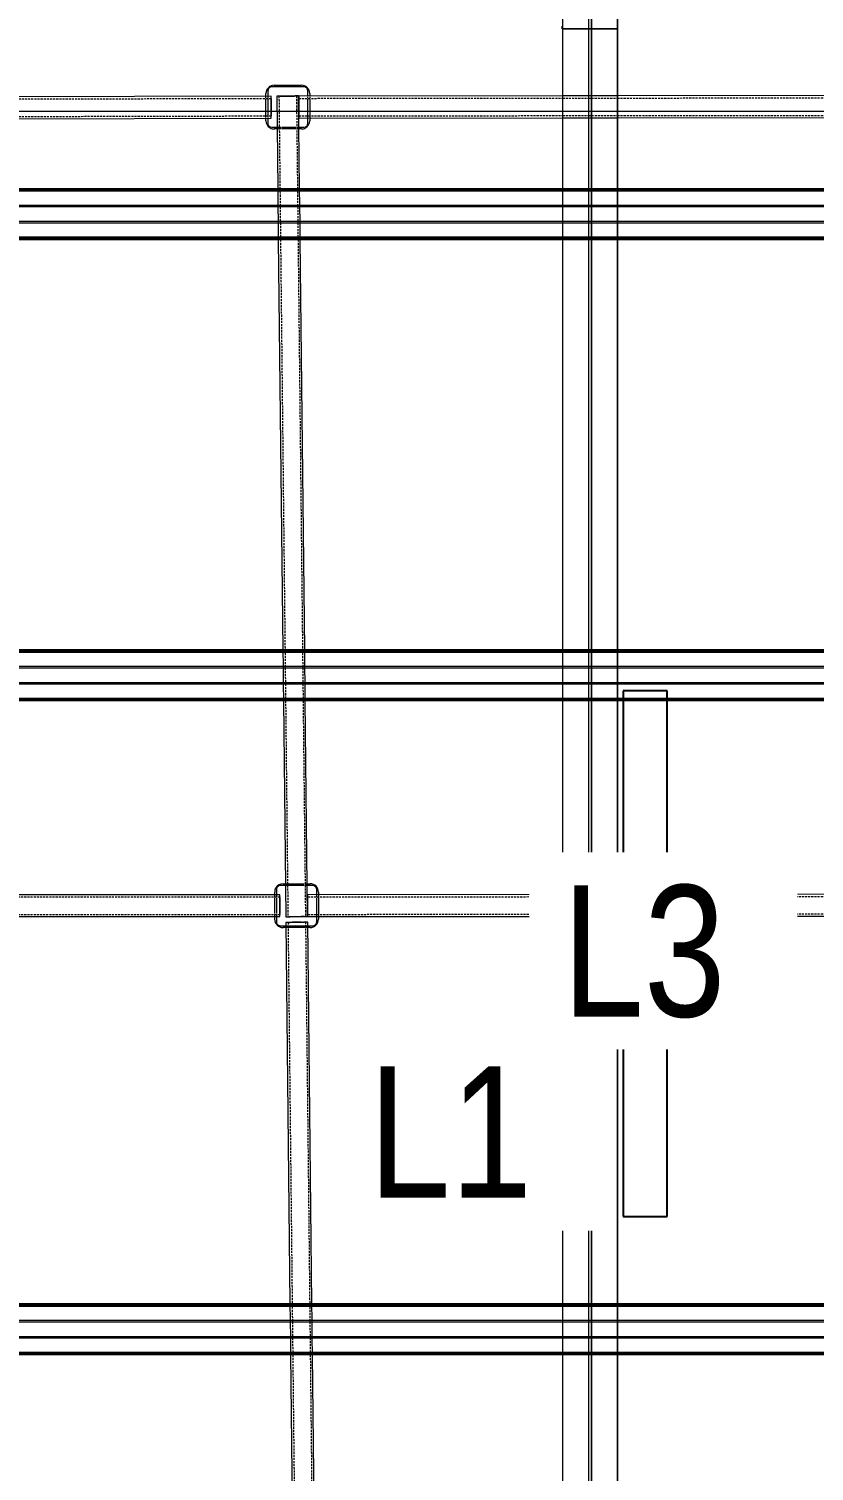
# Model space of a CAD drawing. Header units: centimetres. Extents: x -1906 to 5208, y -261 to 2955.
# Drawn here: x 1840.5 to 2019.9, y 1842.6 to 2171.9 of the extents above; entities that cross this region are included whole.
import ezdxf

# ---------------------------------------------------------------- set-up
doc = ezdxf.new("R2010")
doc.units = ezdxf.units.CM
doc.linetypes.add('Hidden', pattern=[0.714375, 0.47625, -0.238125])
for name, color, linetype, lineweight in [('E-LITE-EQPM', 7, 'Continuous', 18), ('E-LITE-EQPM-IDEN', 7, 'Continuous', 18), ('P-PIPE', 7, 'Continuous', 18), ('S-BEAM', 7, 'Continuous', 18), ('S-COLS', 7, 'Continuous', 18)]:
    doc.layers.add(name, color=color, linetype=linetype, lineweight=lineweight)
doc.styles.add('Arial_1', font='arial.ttf', dxfattribs={"width": 0.8, "height": 30})

# ---------------------------------------------------------------- blocks, each defined once
blk = doc.blocks.new('Costanera Perfil Z - Parametrizado - h_22cm-1724225-Planta Bodega almacenamiento insumos')
at = {"layer": 'S-BEAM', "color": 254, "lineweight": 9, "true_color": 0xcccccc}
for p, q in [((-5.84, 466), (-5.84, -2652.25)), ((-5.54, 466), (-5.54, -2652.25)), ((-5.5, -2652.25), (-5.5, 466)), ((-5.26, 466), (-5.26, -2652.25)), ((1.67, 466), (1.67, -2652.25)), ((2.01, 466), (2.01, -2652.25)), ((-2.01, 403.88), (-2.01, -385.37)), ((-1.67, 403.88), (-1.67, -385.37)), ((5.26, 403.88), (5.26, -385.37)), ((5.5, 403.88), (5.5, -385.37)), ((5.54, 403.88), (5.54, -385.37)), ((5.84, 403.88), (5.84, -385.37)), ((-2.01, -385.37), (-2.01, -397.87)), ((-1.67, -385.37), (-1.67, -397.87)), ((5.26, -385.37), (5.26, -397.87)), ((5.5, -385.37), (5.5, -397.87)), ((5.54, -385.37), (5.54, -397.87)), ((5.84, -385.37), (5.84, -397.87)), ((-2.01, -397.87), (-2.01, -1160.61)), ((-1.67, -397.87), (-1.67, -1160.61)), ((5.26, -397.87), (5.26, -1160.61)), ((5.5, -397.87), (5.5, -1160.61)), ((5.54, -397.87), (5.54, -1160.61)), ((5.84, -397.87), (5.84, -1160.61))]:
    blk.add_line(p, q, dxfattribs=at)
blk = doc.blocks.new('Costanera Perfil Z - Parametrizado - h_22cm-1724293-Planta Bodega almacenamiento insumos')
at = {"layer": 'S-BEAM', "color": 254, "lineweight": 9, "true_color": 0xcccccc}
for p, q in [((-5.84, 464.58), (-5.84, -2653.67)), ((-5.54, 464.58), (-5.54, -2653.67)), ((-5.5, -2653.67), (-5.5, 464.58)), ((-5.26, 464.58), (-5.26, -2653.67)), ((1.67, 464.58), (1.67, -2653.67)), ((2.01, 464.58), (2.01, -2653.67)), ((-2.01, 402.47), (-2.01, -386.79)), ((-1.67, 402.47), (-1.67, -386.79)), ((5.26, 402.47), (5.26, -386.79)), ((5.5, 402.47), (5.5, -386.79)), ((5.54, 402.47), (5.54, -386.79)), ((5.84, 402.47), (5.84, -386.79)), ((-2.01, -386.79), (-2.01, -399.29)), ((-1.67, -386.79), (-1.67, -399.29)), ((5.26, -386.79), (5.26, -399.29)), ((5.5, -386.79), (5.5, -399.29)), ((5.54, -386.79), (5.54, -399.29)), ((5.84, -386.79), (5.84, -399.29)), ((-2.01, -399.29), (-2.01, -1162.03)), ((-1.67, -399.29), (-1.67, -1162.03)), ((5.26, -399.29), (5.26, -1162.03)), ((5.5, -399.29), (5.5, -1162.03)), ((5.54, -399.29), (5.54, -1162.03)), ((5.84, -399.29), (5.84, -1162.03))]:
    blk.add_line(p, q, dxfattribs=at)
blk = doc.blocks.new('Costanera Perfil Z - Parametrizado - h_22cm-V76-Planta Bodega almacenamiento insumos')
at = {"layer": 'S-BEAM', "color": 254, "lineweight": 9, "true_color": 0xcccccc}
for p, q in [((-5.84, 464.58), (-5.84, -2653.67)), ((-5.54, 464.58), (-5.54, -2653.67)), ((-5.5, -2653.67), (-5.5, 464.58)), ((-5.26, 464.58), (-5.26, -2653.67)), ((1.67, 464.58), (1.67, -2653.67)), ((2.01, 464.58), (2.01, -2653.67)), ((-2.01, 402.47), (-2.01, -386.79)), ((-1.67, 402.47), (-1.67, -386.79)), ((5.26, 402.47), (5.26, -386.79)), ((5.5, 402.47), (5.5, -386.79)), ((5.54, 402.47), (5.54, -386.79)), ((5.84, 402.47), (5.84, -386.79)), ((-2.01, -386.79), (-2.01, -399.29)), ((-1.67, -386.79), (-1.67, -399.29)), ((5.26, -386.79), (5.26, -399.29)), ((5.5, -386.79), (5.5, -399.29)), ((5.54, -386.79), (5.54, -399.29)), ((5.84, -386.79), (5.84, -399.29)), ((-2.01, -399.29), (-2.01, -1162.03)), ((-1.67, -399.29), (-1.67, -1162.03)), ((5.26, -399.29), (5.26, -1162.03)), ((5.5, -399.29), (5.5, -1162.03)), ((5.54, -399.29), (5.54, -1961.12)), ((5.84, -399.29), (5.84, -1961.12))]:
    blk.add_line(p, q, dxfattribs=at)
blk = doc.blocks.new('PQ_RVR_EST-01_ZZ_ZZ_MO_T_A_rvt-2-Planta Bodega almacenamiento insumos')
at = {"layer": 'S-BEAM', "color": 254, "lineweight": 9, "true_color": 0xcccccc}
for p, q in [((-4128.33, 2203.76), (-4128.33, 2171.94)), ((-4128.33, 2203.76), (-4128.33, 2171.94)), ((-4128.33, 2203.76), (-4128.33, 2171.94)), ((-4122.44, 2203.76), (-4122.44, 2171.94)), ((-4122.44, 2203.76), (-4122.44, 2171.94)), ((-4121.73, 2171.94), (-4121.73, 2203.76)), ((-4121.73, 2203.76), (-4121.73, 2171.94)), ((-4115.83, 2171.94), (-4115.83, 2203.76)), ((-4115.83, 2203.76), (-4115.83, 2171.94)), ((-4115.83, 2203.76), (-4115.83, 2171.94)), ((-4115.83, 2203.76), (-4115.83, 2171.94)), ((-4128.33, 2171.94), (-4115.83, 2171.94)), ((-4122.44, 2171.94), (-4128.33, 2171.94)), ((-4128.33, 2171.94), (-4122.44, 2171.94)), ((-4122.44, 2171.94), (-4128.33, 2171.94)), ((-4128.33, 2171.94), (-4128.33, 2131.68)), ((-4122.44, 2171.94), (-4128.33, 2171.94)), ((-4128.33, 2171.94), (-4122.44, 2171.94)), ((-4122.44, 2171.94), (-4128.33, 2171.94)), ((-4115.83, 2171.94), (-4128.33, 2171.94)), ((-4128.33, 2171.94), (-4128.33, 2135.51)), ((-4128.33, 2171.94), (-4128.33, 2135.51)), ((-4128.33, 2171.94), (-4128.33, 2135.51)), ((-4121.73, 2171.94), (-4122.44, 2171.94)), ((-4121.73, 2171.94), (-4122.44, 2171.94)), ((-4122.44, 2171.94), (-4122.44, 2135.51)), ((-4122.44, 2171.94), (-4122.44, 2135.51)), ((-4115.94, 2171.94), (-4121.73, 2171.94)), ((-4121.73, 2171.94), (-4115.83, 2171.94)), ((-4115.83, 2171.94), (-4121.73, 2171.94)), ((-4121.73, 2171.94), (-4115.83, 2171.94)), ((-4121.73, 2171.94), (-4115.83, 2171.94)), ((-4115.83, 2171.94), (-4121.73, 2171.94)), ((-4121.73, 2135.51), (-4121.73, 2171.94)), ((-4121.73, 2171.94), (-4121.73, 2135.51)), ((-4115.83, 2171.94), (-4115.83, 2131.68)), ((-4115.83, 2135.51), (-4115.83, 2171.94)), ((-4115.83, 2171.94), (-4115.83, 2135.51)), ((-4115.83, 2171.94), (-4115.83, 2135.51)), ((-4128.33, 2135.51), (-4128.33, 2135.22)), ((-4128.33, 2135.51), (-4128.33, 2131.68)), ((-4128.33, 2135.51), (-4128.33, 2131.68)), ((-4128.33, 2135.22), (-4128.33, 2131.68)), ((-4122.44, 2135.51), (-4122.44, 2131.68)), ((-4122.44, 2135.51), (-4122.44, 2135.22)), ((-4122.44, 2135.22), (-4122.44, 2131.68)), ((-4121.73, 2135.22), (-4121.73, 2135.51)), ((-4121.73, 2135.51), (-4121.73, 2131.68)), ((-4121.73, 2131.68), (-4121.73, 2135.22)), ((-4115.83, 2135.22), (-4115.83, 2135.51)), ((-4115.83, 2135.51), (-4115.83, 2131.68)), ((-4115.83, 2135.51), (-4115.83, 2131.68)), ((-4115.83, 2131.68), (-4115.83, 2135.22)), ((-4128.33, 2131.68), (-4128.33, 2131.34)), ((-4128.33, 2131.68), (-4128.33, 2131.34)), ((-4128.33, 2131.68), (-4128.33, 2131.34)), ((-4128.33, 2131.68), (-4128.33, 2131.34)), ((-4128.33, 2131.34), (-4128.33, 2128.02)), ((-4128.33, 2131.34), (-4128.33, 2127.92)), ((-4128.33, 2131.34), (-4128.33, 2128)), ((-4128.33, 2131.34), (-4128.33, 2128)), ((-4122.44, 2131.68), (-4122.44, 2131.34)), ((-4122.44, 2131.68), (-4122.44, 2131.34)), ((-4122.44, 2131.34), (-4122.44, 2128)), ((-4122.44, 2131.34), (-4122.44, 2127.92)), ((-4121.73, 2131.34), (-4121.73, 2131.68)), ((-4121.73, 2131.68), (-4121.73, 2131.34)), ((-4121.73, 2127.92), (-4121.73, 2131.34)), ((-4121.73, 2131.34), (-4121.73, 2128)), ((-4115.83, 2131.68), (-4115.83, 2131.34)), ((-4115.83, 2131.34), (-4115.83, 2131.68)), ((-4115.83, 2131.68), (-4115.83, 2131.34)), ((-4115.83, 2131.68), (-4115.83, 2131.34)), ((-4115.83, 2131.34), (-4115.83, 2128.02)), ((-4115.83, 2127.92), (-4115.83, 2131.34)), ((-4115.83, 2131.34), (-4115.83, 2128)), ((-4115.83, 2131.34), (-4115.83, 2128)), ((-4128.33, 2128.02), (-4128.33, 2123.83)), ((-4128.33, 2128), (-4128.33, 2127.66)), ((-4128.33, 2128), (-4128.33, 2127.66)), ((-4128.33, 2127.92), (-4128.33, 2123.83)), ((-4128.33, 2127.66), (-4128.33, 2123.83)), ((-4128.33, 2127.66), (-4128.33, 2123.83)), ((-4122.44, 2128), (-4122.44, 2127.66)), ((-4122.44, 2127.92), (-4122.44, 2123.83)), ((-4122.44, 2127.66), (-4122.44, 2123.83)), ((-4121.73, 2128), (-4121.73, 2127.66)), ((-4121.73, 2123.83), (-4121.73, 2127.92)), ((-4121.73, 2127.66), (-4121.73, 2123.83)), ((-4115.83, 2128.02), (-4115.83, 2123.83)), ((-4115.83, 2128), (-4115.83, 2127.66)), ((-4115.83, 2128), (-4115.83, 2127.66)), ((-4115.83, 2123.83), (-4115.83, 2127.92)), ((-4115.83, 2127.66), (-4115.83, 2123.83)), ((-4115.83, 2127.66), (-4115.83, 2123.83)), ((-4128.33, 2123.83), (-4128.33, 2026.4)), ((-4128.33, 2123.83), (-4128.33, 2029.99)), ((-4128.33, 2123.83), (-4128.33, 2030.23)), ((-4128.33, 2123.83), (-4128.33, 2030.23)), ((-4122.44, 2123.83), (-4122.44, 2030.23)), ((-4122.44, 2123.83), (-4122.44, 2029.99)), ((-4121.73, 2029.99), (-4121.73, 2123.83)), ((-4121.73, 2123.83), (-4121.73, 2030.23)), ((-4115.83, 2123.83), (-4115.83, 2026.4)), ((-4115.83, 2029.99), (-4115.83, 2123.83)), ((-4115.83, 2123.83), (-4115.83, 2030.23)), ((-4115.83, 2123.83), (-4115.83, 2030.23)), ((-4128.33, 2030.23), (-4128.33, 2026.4)), ((-4128.33, 2030.23), (-4128.33, 2026.4)), ((-4128.33, 2029.93), (-4128.33, 2026.4)), ((-4122.44, 2030.23), (-4122.44, 2026.4)), ((-4122.44, 2029.93), (-4122.44, 2026.4)), ((-4121.73, 2030.23), (-4121.73, 2026.4)), ((-4121.73, 2026.4), (-4121.73, 2029.93)), ((-4115.83, 2030.23), (-4115.83, 2026.4)), ((-4115.83, 2030.23), (-4115.83, 2026.4)), ((-4115.83, 2026.4), (-4115.83, 2029.93)), ((-4128.33, 2026.4), (-4128.33, 2026.05)), ((-4128.33, 2026.4), (-4128.33, 2026.05)), ((-4128.33, 2026.4), (-4128.33, 2026.05)), ((-4128.33, 2026.4), (-4128.33, 2026.05)), ((-4128.33, 2026.05), (-4128.33, 2022.74)), ((-4128.33, 2026.05), (-4128.33, 2022.64)), ((-4128.33, 2026.05), (-4128.33, 2022.72)), ((-4128.33, 2026.05), (-4128.33, 2022.72)), ((-4122.44, 2026.4), (-4122.44, 2026.05)), ((-4122.44, 2026.4), (-4122.44, 2026.05)), ((-4122.44, 2026.05), (-4122.44, 2022.72)), ((-4122.44, 2026.05), (-4122.44, 2022.64)), ((-4121.73, 2026.05), (-4121.73, 2026.4)), ((-4121.73, 2026.4), (-4121.73, 2026.05)), ((-4121.73, 2022.64), (-4121.73, 2026.05)), ((-4121.73, 2026.05), (-4121.73, 2022.72)), ((-4115.83, 2026.4), (-4115.83, 2026.05)), ((-4115.83, 2026.05), (-4115.83, 2026.4)), ((-4115.83, 2026.4), (-4115.83, 2026.05)), ((-4115.83, 2026.4), (-4115.83, 2026.05)), ((-4115.83, 2026.05), (-4115.83, 2022.74)), ((-4115.83, 2022.64), (-4115.83, 2026.05)), ((-4115.83, 2026.05), (-4115.83, 2022.72)), ((-4115.83, 2026.05), (-4115.83, 2022.72)), ((-4128.33, 2022.74), (-4128.33, 2018.55)), ((-4128.33, 2022.72), (-4128.33, 2022.37)), ((-4128.33, 2022.72), (-4128.33, 2022.37)), ((-4128.33, 2022.64), (-4128.33, 2018.55)), ((-4128.33, 2022.37), (-4128.33, 2018.55)), ((-4128.33, 2022.37), (-4128.33, 2018.55)), ((-4122.44, 2022.72), (-4122.44, 2022.37)), ((-4122.44, 2022.64), (-4122.44, 2018.55)), ((-4122.44, 2022.37), (-4122.44, 2018.55)), ((-4121.73, 2022.72), (-4121.73, 2022.37)), ((-4121.73, 2018.55), (-4121.73, 2022.64)), ((-4121.73, 2022.37), (-4121.73, 2018.55)), ((-4115.83, 2022.74), (-4115.83, 2018.55)), ((-4115.83, 2022.72), (-4115.83, 2022.37)), ((-4115.83, 2022.72), (-4115.83, 2022.37)), ((-4115.83, 2018.55), (-4115.83, 2022.64)), ((-4115.83, 2022.37), (-4115.83, 2018.55)), ((-4115.83, 2022.37), (-4115.83, 2018.55)), ((-4128.33, 2018.55), (-4128.33, 1877.08)), ((-4128.33, 2018.55), (-4128.33, 1877.08)), ((-4128.33, 2018.55), (-4128.33, 1880.91)), ((-4128.33, 2018.55), (-4128.33, 1880.91)), ((-4122.44, 2018.55), (-4122.44, 1880.91)), ((-4122.44, 2018.55), (-4122.44, 1877.08)), ((-4121.73, 1877.08), (-4121.73, 2018.55)), ((-4121.73, 2018.55), (-4121.73, 1880.91)), ((-4115.83, 2018.55), (-4115.83, 1877.08)), ((-4115.83, 1877.08), (-4115.83, 2018.55)), ((-4115.83, 2018.55), (-4115.83, 1880.91)), ((-4115.83, 2018.55), (-4115.83, 1880.91)), ((-4128.33, 1880.91), (-4128.33, 1877.08)), ((-4128.33, 1880.91), (-4128.33, 1877.08)), ((-4122.44, 1880.91), (-4122.44, 1877.08)), ((-4121.73, 1880.91), (-4121.73, 1877.08)), ((-4115.83, 1880.91), (-4115.83, 1877.08)), ((-4115.83, 1880.91), (-4115.83, 1877.08)), ((-4128.33, 1877.08), (-4128.33, 1876.74)), ((-4128.33, 1877.08), (-4128.33, 1876.74)), ((-4128.33, 1877.08), (-4128.33, 1876.74)), ((-4128.33, 1877.08), (-4128.33, 1876.74)), ((-4122.44, 1877.08), (-4122.44, 1876.74)), ((-4122.44, 1877.08), (-4122.44, 1876.74)), ((-4121.73, 1876.74), (-4121.73, 1877.08)), ((-4121.73, 1877.08), (-4121.73, 1876.74)), ((-4115.83, 1877.08), (-4115.83, 1876.74)), ((-4115.83, 1876.74), (-4115.83, 1877.08)), ((-4115.83, 1877.08), (-4115.83, 1876.74)), ((-4115.83, 1877.08), (-4115.83, 1876.74)), ((-4128.33, 1876.74), (-4128.33, 1873.57)), ((-4128.33, 1876.74), (-4128.33, 1873.47)), ((-4128.33, 1876.74), (-4128.33, 1873.4)), ((-4128.33, 1876.74), (-4128.33, 1873.4)), ((-4122.44, 1876.74), (-4122.44, 1873.4)), ((-4122.44, 1876.74), (-4122.44, 1873.47)), ((-4121.73, 1873.47), (-4121.73, 1876.74)), ((-4121.73, 1876.74), (-4121.73, 1873.4)), ((-4115.83, 1876.74), (-4115.83, 1873.57)), ((-4115.83, 1873.47), (-4115.83, 1876.74)), ((-4115.83, 1876.74), (-4115.83, 1873.4)), ((-4115.83, 1876.74), (-4115.83, 1873.4)), ((-4128.33, 1873.57), (-4128.33, 1869.23)), ((-4128.33, 1873.47), (-4128.33, 1869.23)), ((-4128.33, 1873.4), (-4128.33, 1873.06)), ((-4128.33, 1873.4), (-4128.33, 1873.06)), ((-4128.33, 1873.06), (-4128.33, 1869.23)), ((-4128.33, 1873.06), (-4128.33, 1869.23)), ((-4122.44, 1873.47), (-4122.44, 1869.23)), ((-4122.44, 1873.4), (-4122.44, 1873.06)), ((-4122.44, 1873.06), (-4122.44, 1869.23)), ((-4121.73, 1869.23), (-4121.73, 1873.47)), ((-4121.73, 1873.4), (-4121.73, 1873.06)), ((-4121.73, 1873.06), (-4121.73, 1869.23)), ((-4115.83, 1873.57), (-4115.83, 1869.23)), ((-4115.83, 1869.23), (-4115.83, 1873.47)), ((-4115.83, 1873.4), (-4115.83, 1873.06)), ((-4115.83, 1873.4), (-4115.83, 1873.06)), ((-4115.83, 1873.06), (-4115.83, 1869.23)), ((-4115.83, 1873.06), (-4115.83, 1869.23)), ((-4128.33, 1869.23), (-4128.33, 1727.17)), ((-4128.33, 1869.23), (-4128.33, 1727.17)), ((-4128.33, 1869.23), (-4128.33, 1731)), ((-4128.33, 1869.23), (-4128.33, 1731)), ((-4122.44, 1869.23), (-4122.44, 1731)), ((-4122.44, 1869.23), (-4122.44, 1727.17)), ((-4121.73, 1727.17), (-4121.73, 1869.23)), ((-4121.73, 1869.23), (-4121.73, 1731)), ((-4115.83, 1869.23), (-4115.83, 1727.17)), ((-4115.83, 1727.17), (-4115.83, 1869.23)), ((-4115.83, 1869.23), (-4115.83, 1731)), ((-4115.83, 1869.23), (-4115.83, 1731))]:
    blk.add_line(p, q, dxfattribs=at)
at = {"layer": 'S-COLS', "color": 253, "lineweight": 9, "true_color": 0xaaaaaa}
for p, q in [((-4128.44, 2171.94), (-4128.44, 2172.52)), ((-4122.44, 2171.94), (-4128.33, 2171.94)), ((-4122.44, 2171.94), (-4128.33, 2171.94)), ((-4121.73, 2171.94), (-4122.44, 2171.94)), ((-4121.73, 2171.94), (-4122.44, 2171.94)), ((-4115.94, 2171.94), (-4121.73, 2171.94)), ((-4115.94, 2171.94), (-4121.73, 2171.94))]:
    blk.add_line(p, q, dxfattribs=at)
at = {"layer": 'S-BEAM', "color": 254, "lineweight": 9, "true_color": 0xcccccc, "rotation": 89.99999999999964}
for name, p in [('Costanera Perfil Z - Parametrizado - h_22cm-V76-Planta Bodega almacenamiento insumos', (-4515.13, 2129.67)), ('Costanera Perfil Z - Parametrizado - h_22cm-1724293-Planta Bodega almacenamiento insumos', (-4515.13, 2024.39)), ('Costanera Perfil Z - Parametrizado - h_22cm-1724225-Planta Bodega almacenamiento insumos', (-4513.71, 1875.07))]:
    blk.add_blockref(name, p, dxfattribs=at)
blk = doc.blocks.new('HSS Rectangular-Column - 100 x 100 mm-V107-Planta Bodega almacenamiento insumos')
at = {"layer": 'S-COLS', "color": 253, "lineweight": 9, "true_color": 0xaaaaaa}
for p, q in [((-4.6, 3.65), (-4.6, 2.5)), ((-2.55, 4.6), (-3.65, 4.6)), ((-3.1, 5), (-2.55, 5)), ((-2.42, 5), (-2.28, 5)), ((-2.27, 4.6), (-2.42, 4.6)), ((-2.27, 5), (-2.08, 5)), ((-2.08, 4.6), (-2.26, 4.6)), ((-2.02, 5), (-1.85, 5)), ((-1.85, 4.6), (-2.02, 4.6)), ((-1.84, 5), (1.5, 5)), ((1.5, 4.6), (-1.84, 4.6)), ((1.51, 5), (1.74, 5)), ((1.75, 4.6), (1.51, 4.6)), ((1.98, 5), (2.17, 5)), ((2.17, 4.6), (1.98, 4.6)), ((2.17, 5), (2.32, 5)), ((2.32, 4.6), (2.18, 4.6)), ((2.45, 5), (3.09, 5)), ((3.65, 4.6), (2.45, 4.6)), ((4.6, 2.5), (4.6, 3.65)), ((-5, 2.5), (-5, 3.09)), ((-5, 2.22), (-5, 2.37)), ((-5, 2.03), (-5, 2.22)), ((-5, 1.55), (-5, 1.8)), ((-5, -1.8), (-5, 1.55)), ((-4.6, 2.37), (-4.6, 2.22)), ((-4.6, 2.22), (-4.6, 2.03)), ((-4.6, 1.8), (-4.6, 1.55)), ((-4.6, 1.55), (-4.6, -1.8)), ((4.6, 2.23), (4.6, 2.38)), ((4.6, 2.03), (4.6, 2.22)), ((4.6, -1.55), (4.6, 1.8)), ((5, 3.09), (5, 2.5)), ((5, 2.38), (5, 2.23)), ((5, 2.23), (5, 2.03)), ((5, 1.8), (5, -1.55)), ((-5, -2.22), (-5, -2.03)), ((-5, -2.37), (-5, -2.22)), ((-5, -3.1), (-5, -2.5)), ((-4.6, -2.03), (-4.6, -2.22)), ((-4.6, -2.22), (-4.6, -2.37)), ((-4.6, -2.5), (-4.6, -3.65)), ((4.6, -1.79), (4.6, -1.55)), ((4.6, -1.96), (4.6, -1.79)), ((4.6, -2.22), (4.6, -2.02)), ((4.6, -2.37), (4.6, -2.22)), ((4.6, -3.65), (4.6, -2.5)), ((5, -1.55), (5, -1.79)), ((5, -1.79), (5, -1.96)), ((5, -2.02), (5, -2.22)), ((5, -2.22), (5, -2.37)), ((5, -2.5), (5, -3.1)), ((-3.65, -4.6), (-2.45, -4.6)), ((-2.45, -5), (-3.1, -5)), ((-2.32, -4.6), (-2.17, -4.6)), ((-2.17, -5), (-2.32, -5)), ((-2.17, -4.6), (-1.98, -4.6)), ((-1.97, -5), (-2.17, -5)), ((-1.92, -4.6), (-1.75, -4.6)), ((-1.74, -5), (-1.91, -5)), ((-1.75, -4.6), (-1.5, -4.6)), ((-1.5, -5), (-1.74, -5)), ((-1.5, -4.6), (1.85, -4.6)), ((1.85, -5), (-1.5, -5)), ((2.08, -4.6), (2.27, -4.6)), ((2.28, -5), (2.08, -5)), ((2.27, -4.6), (2.42, -4.6)), ((2.43, -5), (2.28, -5)), ((2.55, -4.6), (3.65, -4.6)), ((3.09, -5), (2.55, -5))]:
    blk.add_line(p, q, dxfattribs=at)
for centre, radius, start, end in [((-3.1, 3.09), 1.9, 150, 180), ((-3.1, 3.09), 1.9, 90, 150), ((-3.65, 3.65), 0.953, 120, 180), ((-3.65, 3.65), 0.952, 90, 120), ((3.09, 3.09), 1.91, 360, 90), ((3.65, 3.65), 0.952, 30, 90), ((3.65, 3.65), 0.953, 360, 30), ((-3.1, -3.1), 1.91, 180, 270), ((3.09, -3.1), 1.9, 270, 360), ((-3.65, -3.65), 0.953, 180, 210), ((-3.65, -3.65), 0.952, 210, 270), ((3.65, -3.65), 0.952, 270, 300), ((3.65, -3.65), 0.953, 300, 0)]:
    blk.add_arc(centre, radius, start, end, dxfattribs=at)
blk = doc.blocks.new('HSS Rectangular-Column - 100 x 100 mm-V111-Planta Bodega almacenamiento insumos')
at = {"layer": 'S-COLS', "color": 253, "lineweight": 9, "true_color": 0xaaaaaa}
for p, q in [((-4.6, 3.65), (-4.6, 2.49)), ((3.65, 4.6), (-3.65, 4.6)), ((-3.1, 5), (3.09, 5)), ((4.6, 2.5), (4.6, 3.65)), ((-5, 2.49), (-5, 3.09)), ((-5, 2.21), (-5, 2.36)), ((-5, 2.01), (-5, 2.21)), ((-5, 1.54), (-5, 1.78)), ((-5, -1.81), (-5, 1.54)), ((-4.6, 2.36), (-4.6, 2.21)), ((-4.6, 2.21), (-4.6, 2.01)), ((-4.6, 1.79), (-4.6, 1.54)), ((-4.6, 1.54), (-4.6, -1.81)), ((4.6, 2.23), (4.6, 2.38)), ((4.6, 2.03), (4.6, 2.22)), ((4.6, -1.55), (4.6, 1.8)), ((5, 3.09), (5, 2.5)), ((5, 2.38), (5, 2.23)), ((5, 2.23), (5, 2.03)), ((5, 1.8), (5, -1.55)), ((-5, -1.98), (-5, -1.81)), ((-5, -2.23), (-5, -2.04)), ((-5, -2.38), (-5, -2.23)), ((-5, -3.1), (-5, -2.51)), ((-4.6, -1.81), (-4.6, -1.98)), ((-4.6, -2.04), (-4.6, -2.23)), ((-4.6, -2.23), (-4.6, -2.38)), ((-4.6, -2.51), (-4.6, -3.65)), ((4.6, -1.79), (4.6, -1.55)), ((4.6, -1.96), (4.6, -1.79)), ((4.6, -2.22), (4.6, -2.02)), ((4.6, -2.37), (4.6, -2.22)), ((4.6, -3.65), (4.6, -2.5)), ((5, -1.55), (5, -1.79)), ((5, -1.79), (5, -1.96)), ((5, -2.02), (5, -2.22)), ((5, -2.22), (5, -2.37)), ((5, -2.5), (5, -3.1)), ((-3.65, -4.6), (-2.45, -4.6)), ((-2.45, -5), (-3.1, -5)), ((-2.32, -4.6), (-2.18, -4.6)), ((-2.17, -5), (-2.32, -5)), ((-2.17, -4.6), (-1.98, -4.6)), ((-1.98, -5), (-2.17, -5)), ((-1.92, -4.6), (-1.75, -4.6)), ((-1.75, -5), (-1.91, -5)), ((-1.75, -4.6), (-1.51, -4.6)), ((-1.51, -5), (-1.74, -5)), ((-1.38, -4.6), (1.84, -4.6)), ((1.84, -5), (-1.38, -5)), ((2.08, -4.6), (2.26, -4.6)), ((2.27, -5), (2.08, -5)), ((2.27, -4.6), (2.42, -4.6)), ((2.42, -5), (2.28, -5)), ((2.55, -4.6), (3.65, -4.6)), ((3.09, -5), (2.55, -5))]:
    blk.add_line(p, q, dxfattribs=at)
for centre, radius, start, end in [((-3.1, 3.09), 1.9, 90, 180), ((-3.65, 3.65), 0.952, 90, 180), ((3.09, 3.09), 1.91, 360, 90), ((3.65, 3.65), 0.953, 360, 90), ((-3.1, -3.1), 1.91, 180, 240), ((3.09, -3.1), 1.9, 300, 360), ((-3.65, -3.65), 0.953, 180, 270), ((-3.1, -3.1), 1.91, 240, 270), ((3.09, -3.1), 1.9, 270, 300), ((3.65, -3.65), 0.952, 270, 0)]:
    blk.add_arc(centre, radius, start, end, dxfattribs=at)
blk = doc.blocks.new('HSS Rectangular - 50 x 120-1656630-Planta Bodega almacenamiento insumos')
at = {"layer": 'S-BEAM', "color": 254, "lineweight": 9, "true_color": 0xcccccc}
for p, q in [((-11.32, 2.5), (-93.69, 2.5)), ((-93.69, 2.5), (-93.69, 2.02)), ((-93.69, 2.5), (-93.69, 1.55)), ((-93.69, 1.87), (-93.69, 2)), ((-93.69, 1.87), (-93.69, 2)), ((-93.69, 1.72), (-93.69, 1.55)), ((-93.69, 1.55), (-93.69, 1.72)), ((-93.69, 1.55), (-93.69, 1.72)), ((-93.69, -1.55), (-93.69, 1.55)), ((-93.69, 1.52), (-93.69, -1.52)), ((-93.69, 1.05), (-93.69, 1.52)), ((-93.69, 1.05), (-93.69, 1.52)), ((-93.69, -1.05), (-93.69, 1.05)), ((-93.69, 1.05), (-93.69, -1.05)), ((-7.49, 2.5), (-11.32, 2.5)), ((-7.15, 2.5), (-7.49, 2.5)), ((-3.81, 2.5), (-7.15, 2.5)), ((-3.47, 2.5), (-3.81, 2.5)), ((0.36, 2.5), (-3.47, 2.5)), ((87.37, 2.5), (0.36, 2.5)), ((87.37, 2.37), (87.37, 2.5)), ((87.37, 2.02), (87.37, 2.5)), ((87.37, 1.55), (87.37, 2.37)), ((87.37, 2), (87.37, 1.87)), ((87.37, 2), (87.37, 1.87)), ((87.37, 1.55), (87.37, 1.72)), ((87.37, 1.72), (87.37, 1.55)), ((87.37, 1.72), (87.37, 1.55)), ((87.37, 1.55), (87.37, -1.55)), ((87.37, -1.52), (87.37, 1.52)), ((87.37, 1.52), (87.37, 1.05)), ((87.37, 1.52), (87.37, 1.05)), ((87.37, -1.05), (87.37, 1.05)), ((87.37, 1.05), (87.37, -1.05)), ((-93.69, -1.52), (-93.69, -1.05)), ((-93.69, -1.52), (-93.69, -1.05)), ((-93.69, -1.55), (-93.69, -1.72)), ((-93.69, -1.55), (-93.69, -2.5)), ((-93.69, -1.72), (-93.69, -1.55)), ((-93.69, -1.72), (-93.69, -1.55)), ((-93.69, -2), (-93.69, -1.87)), ((-93.69, -2), (-93.69, -1.87)), ((-93.69, -2.03), (-93.69, -2.5)), ((-93.69, -2.5), (-11.37, -2.5)), ((-11.37, -2.5), (-7.55, -2.5)), ((-7.55, -2.5), (-7.2, -2.5)), ((-7.2, -2.5), (-3.87, -2.5)), ((-3.87, -2.5), (-3.52, -2.5)), ((-3.52, -2.5), (0.31, -2.5)), ((0.31, -2.5), (87.37, -2.5)), ((87.37, -1.05), (87.37, -1.52)), ((87.37, -1.05), (87.37, -1.52)), ((87.37, -2.5), (87.37, -1.55)), ((87.37, -1.72), (87.37, -1.55)), ((87.37, -1.55), (87.37, -1.72)), ((87.37, -1.55), (87.37, -1.72)), ((87.37, -1.87), (87.37, -2)), ((87.37, -1.87), (87.37, -2)), ((87.37, -2.5), (87.37, -2.03))]:
    blk.add_line(p, q, dxfattribs=at)
at = {"layer": 'S-BEAM', "color": 254, "linetype": 'Hidden', "lineweight": 9, "true_color": 0xcccccc}
for p, q in [((-11.33, 2), (-93.69, 2)), ((-7.5, 2), (-11.33, 2)), ((-7.15, 2), (-7.5, 2)), ((-3.82, 2), (-7.15, 2)), ((-3.47, 2), (-3.82, 2)), ((0.36, 2), (-3.47, 2)), ((87.37, 2), (0.36, 2)), ((-11.37, -2), (-93.69, -2)), ((-7.54, -2), (-11.37, -2)), ((-7.2, -2), (-7.54, -2)), ((-3.86, -2), (-7.2, -2)), ((-3.51, -2), (-3.86, -2)), ((0.31, -2), (-3.51, -2)), ((87.37, -2), (0.31, -2))]:
    blk.add_line(p, q, dxfattribs=at)
blk = doc.blocks.new('HSS Rectangular - 50 x 120-1656723-Planta Bodega almacenamiento insumos')
at = {"layer": 'S-BEAM', "color": 254, "lineweight": 9, "true_color": 0xcccccc}
for p, q in [((-44.33, 2.5), (-93.69, 2.5)), ((-93.69, 2.5), (-93.69, 2.02)), ((-93.69, 2.5), (-93.69, 1.55)), ((-93.69, 1.87), (-93.69, 2)), ((-93.69, 1.87), (-93.69, 2)), ((-93.69, 1.72), (-93.69, 1.55)), ((-93.69, 1.55), (-93.69, 1.72)), ((-93.69, 1.55), (-93.69, 1.72)), ((-93.69, -1.55), (-93.69, 1.55)), ((-93.69, 1.52), (-93.69, -1.52)), ((-93.69, 1.05), (-93.69, 1.52)), ((-93.69, 1.05), (-93.69, 1.52)), ((-93.69, -1.05), (-93.69, 1.05)), ((-93.69, 1.05), (-93.69, -1.05)), ((-40.51, 2.5), (-44.33, 2.5)), ((-40.16, 2.5), (-40.51, 2.5)), ((-36.83, 2.5), (-40.16, 2.5)), ((-36.49, 2.5), (-36.83, 2.5)), ((-32.65, 2.5), (-36.48, 2.5)), ((60.96, 2.5), (-32.65, 2.5)), ((64.78, 2.5), (60.96, 2.5)), ((65.13, 2.5), (64.78, 2.5)), ((68.46, 2.5), (65.13, 2.5)), ((68.81, 2.5), (68.46, 2.5)), ((72.64, 2.5), (68.81, 2.5)), ((93.69, 2.5), (72.64, 2.5)), ((93.69, 1.55), (93.69, 2.5)), ((93.69, 2.02), (93.69, 2.5)), ((93.69, 2), (93.69, 1.87)), ((93.69, 2), (93.69, 1.87)), ((93.69, 1.55), (93.69, 1.72)), ((93.69, 1.72), (93.69, 1.55)), ((93.69, 1.72), (93.69, 1.55)), ((93.69, 1.55), (93.69, -1.55)), ((93.69, 1.36), (93.69, 1.52)), ((93.69, 1.52), (93.69, 1.05)), ((93.69, 1.52), (93.69, 1.05)), ((93.69, -1.52), (93.69, 1.29)), ((93.69, -1.05), (93.69, 1.05)), ((93.69, 1.05), (93.69, -1.05)), ((-93.69, -1.52), (-93.69, -1.05)), ((-93.69, -1.52), (-93.69, -1.05)), ((-93.69, -1.55), (-93.69, -1.72)), ((-93.69, -1.55), (-93.69, -2.03)), ((-93.69, -1.72), (-93.69, -1.55)), ((-93.69, -1.72), (-93.69, -1.55)), ((-93.69, -2), (-93.69, -1.87)), ((-93.69, -2), (-93.69, -1.87)), ((-93.69, -2.03), (-93.69, -2.5)), ((-93.69, -2.03), (-93.69, -2.47)), ((-93.69, -2.47), (-93.69, -2.5)), ((-93.69, -2.5), (-44.39, -2.5)), ((-44.39, -2.5), (-40.56, -2.5)), ((-40.56, -2.5), (-40.21, -2.5)), ((-40.21, -2.5), (-36.88, -2.5)), ((-36.88, -2.5), (-36.54, -2.5)), ((-36.53, -2.5), (-32.71, -2.5)), ((-32.71, -2.5), (60.9, -2.5)), ((60.9, -2.5), (64.73, -2.5)), ((64.73, -2.5), (65.08, -2.5)), ((65.08, -2.5), (68.41, -2.5)), ((68.41, -2.5), (68.76, -2.5)), ((68.76, -2.5), (72.58, -2.5)), ((72.58, -2.5), (93.69, -2.5)), ((93.69, -1.05), (93.69, -1.52)), ((93.69, -1.05), (93.69, -1.52)), ((93.69, -1.8), (93.69, -1.55)), ((93.69, -1.72), (93.69, -1.55)), ((93.69, -1.55), (93.69, -1.72)), ((93.69, -1.55), (93.69, -1.72)), ((93.69, -2.37), (93.69, -1.8)), ((93.69, -1.87), (93.69, -2)), ((93.69, -1.87), (93.69, -2)), ((93.69, -2.5), (93.69, -2.03)), ((93.69, -2.5), (93.69, -2.37))]:
    blk.add_line(p, q, dxfattribs=at)
at = {"layer": 'S-BEAM', "color": 254, "linetype": 'Hidden', "lineweight": 9, "true_color": 0xcccccc}
for p, q in [((-44.34, 2), (-93.69, 2)), ((-40.51, 2), (-44.34, 2)), ((-40.16, 2), (-40.51, 2)), ((-36.83, 2), (-40.16, 2)), ((-36.5, 2), (-36.83, 2)), ((-32.66, 2), (-36.48, 2)), ((60.95, 2), (-32.66, 2)), ((64.78, 2), (60.95, 2)), ((65.13, 2), (64.78, 2)), ((68.46, 2), (65.13, 2)), ((68.81, 2), (68.46, 2)), ((72.63, 2), (68.81, 2)), ((93.69, 2), (72.63, 2)), ((-44.38, -2), (-93.69, -2)), ((-40.56, -2), (-44.38, -2)), ((-40.21, -2), (-40.56, -2)), ((-36.88, -2), (-40.21, -2)), ((-36.54, -2), (-36.88, -2)), ((-32.7, -2), (-36.53, -2)), ((60.91, -2), (-32.7, -2)), ((64.74, -2), (60.91, -2)), ((65.08, -2), (64.74, -2)), ((68.42, -2), (65.08, -2)), ((68.76, -2), (68.42, -2)), ((72.59, -2), (68.76, -2)), ((93.69, -2), (72.59, -2))]:
    blk.add_line(p, q, dxfattribs=at)
blk = doc.blocks.new('HSS Rectangular - 50 x 120-V115-Planta Bodega almacenamiento insumos')
at = {"layer": 'S-BEAM', "color": 254, "lineweight": 9, "true_color": 0xcccccc}
for p, q in [((140.79, 2.5), (-210.25, 2.5)), ((-210.25, 2.5), (-210.25, 2.02)), ((-210.25, 2.5), (-210.25, 1.55)), ((-210.25, 1.87), (-210.25, 2)), ((-210.25, 1.87), (-210.25, 2)), ((-210.25, 1.72), (-210.25, 1.55)), ((-210.25, 1.55), (-210.25, 1.72)), ((-210.25, 1.55), (-210.25, 1.72)), ((-210.25, -1.55), (-210.25, 1.55)), ((-210.25, 1.52), (-210.25, -1.52)), ((-210.25, 1.05), (-210.25, 1.52)), ((-210.25, 1.05), (-210.25, 1.52)), ((-210.25, -1.05), (-210.25, 1.05)), ((-210.25, 1.05), (-210.25, -1.05)), ((146.68, 2.5), (140.79, 2.5)), ((147.39, 2.5), (146.68, 2.5)), ((153.29, 2.5), (147.39, 2.5)), ((211.52, 2.5), (153.29, 2.5)), ((211.52, 1.55), (211.52, 2.5)), ((211.52, 2.47), (211.52, 2.5)), ((211.52, 2.37), (211.52, 2.47)), ((211.52, 2.02), (211.52, 2.37)), ((211.52, 2), (211.52, 1.87)), ((211.52, 2), (211.52, 1.87)), ((211.52, 1.55), (211.52, 1.72)), ((211.52, 1.72), (211.52, 1.55)), ((211.52, 1.72), (211.52, 1.55)), ((211.52, 1.55), (211.52, -1.55)), ((211.52, -1.52), (211.52, 1.52)), ((211.52, 1.52), (211.52, 1.05)), ((211.52, 1.52), (211.52, 1.05)), ((211.52, -1.05), (211.52, 1.05)), ((211.52, 1.05), (211.52, -1.05)), ((-210.25, -1.52), (-210.25, -1.05)), ((-210.25, -1.29), (-210.25, -1.05)), ((-210.25, -1.52), (-210.25, -1.29)), ((-210.25, -1.55), (-210.25, -1.72)), ((-210.25, -1.55), (-210.25, -2.5)), ((-210.25, -1.72), (-210.25, -1.55)), ((-210.25, -1.72), (-210.25, -1.55)), ((-210.25, -2), (-210.25, -1.87)), ((-210.25, -2), (-210.25, -1.87)), ((-210.25, -2.03), (-210.25, -2.5)), ((-210.25, -2.5), (140.78, -2.5)), ((140.78, -2.5), (146.68, -2.5)), ((146.68, -2.5), (147.39, -2.5)), ((147.39, -2.5), (153.28, -2.5)), ((153.28, -2.5), (211.52, -2.5)), ((211.52, -1.05), (211.52, -1.52)), ((211.52, -1.05), (211.52, -1.52)), ((211.52, -2.5), (211.52, -1.55)), ((211.52, -1.72), (211.52, -1.55)), ((211.52, -1.55), (211.52, -1.72)), ((211.52, -1.55), (211.52, -1.72)), ((211.52, -1.87), (211.52, -2)), ((211.52, -1.87), (211.52, -2)), ((211.52, -2.22), (211.52, -2.03)), ((211.52, -2.5), (211.52, -2.22))]:
    blk.add_line(p, q, dxfattribs=at)
at = {"layer": 'S-BEAM', "color": 254, "linetype": 'Hidden', "lineweight": 9, "true_color": 0xcccccc}
for p, q in [((140.79, 2), (-210.25, 2)), ((146.68, 2), (140.79, 2)), ((147.39, 2), (146.68, 2)), ((153.29, 2), (147.39, 2)), ((211.52, 2), (153.29, 2)), ((140.78, -2), (-210.25, -2)), ((146.68, -2), (140.78, -2)), ((147.39, -2), (146.68, -2)), ((153.28, -2), (147.39, -2)), ((211.52, -2), (153.28, -2))]:
    blk.add_line(p, q, dxfattribs=at)
blk = doc.blocks.new('HSS Rectangular - 50 x 120-1656656-Planta Bodega almacenamiento insumos')
at = {"layer": 'S-BEAM', "color": 254, "lineweight": 9, "true_color": 0xcccccc}
for p, q in [((210.56, 2.5), (-209.29, 2.5)), ((-209.29, 2.5), (-209.29, 2.22)), ((-209.29, 2.5), (-209.29, 1.55)), ((-209.29, 2.22), (-209.29, 2.02)), ((-209.29, 1.87), (-209.29, 2)), ((-209.29, 1.87), (-209.29, 2)), ((-209.29, 1.72), (-209.29, 1.55)), ((-209.29, 1.55), (-209.29, 1.72)), ((-209.29, 1.55), (-209.29, 1.72)), ((-209.29, -1.55), (-209.29, 1.55)), ((-209.29, 1.52), (-209.29, -1.52)), ((-209.29, 1.05), (-209.29, 1.52)), ((-209.29, 1.05), (-209.29, 1.52)), ((-209.29, -1.05), (-209.29, 1.05)), ((-209.29, 1.05), (-209.29, -1.05)), ((210.56, 1.55), (210.56, 2.5)), ((210.56, 2.02), (210.56, 2.5)), ((210.56, 2), (210.56, 1.87)), ((210.56, 2), (210.56, 1.87)), ((210.56, 1.55), (210.56, 1.72)), ((210.56, 1.72), (210.56, 1.55)), ((210.56, 1.72), (210.56, 1.55)), ((210.56, 1.55), (210.56, -1.55)), ((210.56, -1.52), (210.56, 1.52)), ((210.56, 1.52), (210.56, 1.05)), ((210.56, 1.52), (210.56, 1.05)), ((210.56, -1.05), (210.56, 1.05)), ((210.56, 1.05), (210.56, -1.05)), ((-209.29, -1.52), (-209.29, -1.05)), ((-209.29, -1.52), (-209.29, -1.05)), ((-209.29, -1.55), (-209.29, -1.72)), ((-209.29, -1.55), (-209.29, -2.5)), ((-209.29, -1.72), (-209.29, -1.55)), ((-209.29, -1.72), (-209.29, -1.55)), ((-209.29, -1.97), (-209.29, -1.87)), ((-209.29, -2), (-209.29, -1.87)), ((-209.29, -2), (-209.29, -1.97)), ((-209.29, -2.03), (-209.29, -2.5)), ((-209.29, -2.5), (210.56, -2.5)), ((210.56, -1.05), (210.56, -1.52)), ((210.56, -1.05), (210.56, -1.52)), ((210.56, -2.5), (210.56, -1.55)), ((210.56, -1.72), (210.56, -1.55)), ((210.56, -1.55), (210.56, -1.72)), ((210.56, -1.55), (210.56, -1.72)), ((210.56, -1.87), (210.56, -2)), ((210.56, -1.87), (210.56, -2)), ((210.56, -2.5), (210.56, -2.03))]:
    blk.add_line(p, q, dxfattribs=at)
at = {"layer": 'S-BEAM', "color": 254, "linetype": 'Hidden', "lineweight": 9, "true_color": 0xcccccc}
for p, q in [((210.56, 2), (-209.29, 2)), ((210.56, -2), (-209.29, -2))]:
    blk.add_line(p, q, dxfattribs=at)
blk = doc.blocks.new('HSS Rectangular - 50 x 120-V117-Planta Bodega almacenamiento insumos')
at = {"layer": 'S-BEAM', "color": 254, "lineweight": 9, "true_color": 0xcccccc}
for p, q in [((138.79, 2.5), (-210.25, 2.5)), ((-210.25, 2.5), (-210.25, 2.02)), ((-210.25, 2.5), (-210.25, 1.55)), ((-210.25, 1.87), (-210.25, 2)), ((-210.25, 1.97), (-210.25, 2)), ((-210.25, 1.87), (-210.25, 1.97)), ((-210.25, 1.72), (-210.25, 1.55)), ((-210.25, 1.55), (-210.25, 1.72)), ((-210.25, 1.55), (-210.25, 1.72)), ((-210.25, -1.55), (-210.25, 1.55)), ((-210.25, 1.52), (-210.25, -1.52)), ((-210.25, 1.05), (-210.25, 1.52)), ((-210.25, 1.05), (-210.25, 1.52)), ((-210.25, -1.05), (-210.25, 1.05)), ((-210.25, 1.05), (-210.25, -1.05)), ((144.68, 2.5), (138.79, 2.5)), ((145.39, 2.5), (144.68, 2.5)), ((151.29, 2.5), (145.39, 2.5)), ((211.52, 2.5), (151.29, 2.5)), ((211.52, 1.55), (211.52, 2.5)), ((211.52, 2.02), (211.52, 2.5)), ((211.52, 2), (211.52, 1.87)), ((211.52, 2), (211.52, 1.87)), ((211.52, 1.55), (211.52, 1.72)), ((211.52, 1.72), (211.52, 1.55)), ((211.52, 1.72), (211.52, 1.55)), ((211.52, 1.55), (211.52, -1.55)), ((211.52, -1.52), (211.52, 1.52)), ((211.52, 1.52), (211.52, 1.29)), ((211.52, 1.52), (211.52, 1.05)), ((211.52, 1.29), (211.52, 1.05)), ((211.52, -1.05), (211.52, 1.05)), ((211.52, 1.05), (211.52, -1.05)), ((-210.25, -1.52), (-210.25, -1.05)), ((-210.25, -1.29), (-210.25, -1.05)), ((-210.25, -1.52), (-210.25, -1.29)), ((-210.25, -1.55), (-210.25, -1.72)), ((-210.25, -1.55), (-210.25, -2.5)), ((-210.25, -1.72), (-210.25, -1.55)), ((-210.25, -1.72), (-210.25, -1.55)), ((-210.25, -1.97), (-210.25, -1.87)), ((-210.25, -2), (-210.25, -1.87)), ((-210.25, -2), (-210.25, -1.97)), ((-210.25, -2.03), (-210.25, -2.5)), ((-210.25, -2.5), (138.78, -2.5)), ((138.78, -2.5), (144.68, -2.5)), ((144.68, -2.5), (145.39, -2.5)), ((145.39, -2.5), (151.28, -2.5)), ((151.28, -2.5), (211.52, -2.5)), ((211.52, -1.05), (211.52, -1.52)), ((211.52, -1.05), (211.52, -1.52)), ((211.52, -2.5), (211.52, -1.55)), ((211.52, -1.72), (211.52, -1.55)), ((211.52, -1.55), (211.52, -1.72)), ((211.52, -1.55), (211.52, -1.72)), ((211.52, -1.87), (211.52, -2)), ((211.52, -1.87), (211.52, -2)), ((211.52, -2.5), (211.52, -2.03))]:
    blk.add_line(p, q, dxfattribs=at)
at = {"layer": 'S-BEAM', "color": 254, "linetype": 'Hidden', "lineweight": 9, "true_color": 0xcccccc}
for p, q in [((138.79, 2), (-210.25, 2)), ((144.68, 2), (138.79, 2)), ((145.39, 2), (144.68, 2)), ((151.29, 2), (145.39, 2)), ((211.52, 2), (151.29, 2)), ((138.78, -2), (-210.25, -2)), ((144.68, -2), (138.78, -2)), ((145.39, -2), (144.68, -2)), ((151.28, -2), (145.39, -2)), ((211.52, -2), (151.28, -2))]:
    blk.add_line(p, q, dxfattribs=at)
blk = doc.blocks.new('HSS Rectangular - 50 x 120-V118-Planta Bodega almacenamiento insumos')
at = {"layer": 'S-BEAM', "color": 254, "lineweight": 9, "true_color": 0xcccccc}
for p, q in [((210.56, 2.5), (-209.29, 2.5)), ((-209.29, 2.5), (-209.29, 2.47)), ((-209.29, 2.5), (-209.29, 1.55)), ((-209.29, 2.47), (-209.29, 2.02)), ((-209.29, 1.97), (-209.29, 2)), ((-209.29, 1.87), (-209.29, 2)), ((-209.29, 1.87), (-209.29, 1.97)), ((-209.29, 1.72), (-209.29, 1.55)), ((-209.29, 1.55), (-209.29, 1.72)), ((-209.29, 1.55), (-209.29, 1.72)), ((-209.29, -1.55), (-209.29, 1.55)), ((-209.29, 1.52), (-209.29, -1.52)), ((-209.29, 1.05), (-209.29, 1.52)), ((-209.29, 1.05), (-209.29, 1.52)), ((-209.29, -1.05), (-209.29, 1.05)), ((-209.29, 1.05), (-209.29, -1.05)), ((210.56, 1.55), (210.56, 2.5)), ((210.56, 2.02), (210.56, 2.5)), ((210.56, 2), (210.56, 1.87)), ((210.56, 2), (210.56, 1.97)), ((210.56, 1.97), (210.56, 1.87)), ((210.56, 1.55), (210.56, 1.72)), ((210.56, 1.72), (210.56, 1.55)), ((210.56, 1.72), (210.56, 1.55)), ((210.56, 1.55), (210.56, -1.55)), ((210.56, -1.52), (210.56, 1.52)), ((210.56, 1.52), (210.56, 1.29)), ((210.56, 1.52), (210.56, 1.05)), ((210.56, 1.29), (210.56, 1.05)), ((210.56, -1.05), (210.56, 1.05)), ((210.56, 1.05), (210.56, -1.05)), ((-209.29, -1.52), (-209.29, -1.05)), ((-209.29, -1.52), (-209.29, -1.05)), ((-209.29, -1.55), (-209.29, -1.72)), ((-209.29, -1.55), (-209.29, -2.5)), ((-209.29, -1.72), (-209.29, -1.55)), ((-209.29, -1.72), (-209.29, -1.55)), ((-209.29, -2), (-209.29, -1.87)), ((-209.29, -2), (-209.29, -1.87)), ((-209.29, -2.03), (-209.29, -2.5)), ((-209.29, -2.5), (210.56, -2.5)), ((210.56, -1.05), (210.56, -1.52)), ((210.56, -1.05), (210.56, -1.52)), ((210.56, -2.5), (210.56, -1.55)), ((210.56, -1.72), (210.56, -1.55)), ((210.56, -1.55), (210.56, -2)), ((210.56, -1.55), (210.56, -1.87)), ((210.56, -1.8), (210.56, -1.76)), ((210.56, -1.87), (210.56, -2)), ((210.56, -2.5), (210.56, -2.03))]:
    blk.add_line(p, q, dxfattribs=at)
at = {"layer": 'S-BEAM', "color": 254, "linetype": 'Hidden', "lineweight": 9, "true_color": 0xcccccc}
for p, q in [((210.56, 2), (-209.29, 2)), ((210.56, -2), (-209.29, -2))]:
    blk.add_line(p, q, dxfattribs=at)
blk = doc.blocks.new('PQ_RVR_ARQ-01_ZZ_ZZ_MO_T_A_rvt-2-Planta Bodega almacenamiento insumos')
at = {"layer": 'S-BEAM', "color": 253, "lineweight": 9, "true_color": 0xaaaaaa}
for name, p, rotation in [('HSS Rectangular - 50 x 120-V118-Planta Bodega almacenamiento insumos', (-4404.17, 2153.57), 180.1344447429191), ('HSS Rectangular - 50 x 120-1656723-Planta Bodega almacenamiento insumos', (-4190.09, 2062.9), 90.6284716097307), ('HSS Rectangular - 50 x 120-V117-Planta Bodega almacenamiento insumos', (-3977.05, 2154.26), 180.0525169850476), ('HSS Rectangular - 50 x 120-1656656-Planta Bodega almacenamiento insumos', (-4402.18, 1971.74), 180), ('HSS Rectangular - 50 x 120-V115-Planta Bodega almacenamiento insumos', (-3975.05, 1971.94), 180.0525169850476), ('HSS Rectangular - 50 x 120-1656630-Planta Bodega almacenamiento insumos', (-4188.09, 1880.58), 90.6284716097307)]:
    blk.add_blockref(name, p, dxfattribs=dict(at, rotation=rotation))
at = {"layer": 'S-COLS', "color": 253, "lineweight": 9, "true_color": 0xaaaaaa}
for name, p in [('HSS Rectangular-Column - 100 x 100 mm-V111-Planta Bodega almacenamiento insumos', (-4191.09, 2154.07)), ('HSS Rectangular-Column - 100 x 100 mm-V107-Planta Bodega almacenamiento insumos', (-4189.09, 1971.74))]:
    blk.add_blockref(name, p, dxfattribs=at)
blk = doc.blocks.new('Lighting-Pendant-Vibia-NOTRH-5662 - Standard-1742424-Planta Bodega almacenamiento insumos')
at = {"layer": 'E-LITE-EQPM', "color": 30, "lineweight": 25, "true_color": 0xff8000}
for radius, start, end in [(20, 360, 180), (9, 0, 180), (8, 0, 180), (0.5, 360, 180), (20, 180, 360), (9, 180, 360), (8, 180, 360), (0.5, 180, 360)]:
    blk.add_arc((0, 0), radius, start, end, dxfattribs=at)
blk = doc.blocks.new('M_Strip Lighting Fixtures - 1200 1 Lamp - 120-1744011-Planta Bodega almacenamiento insumos')
at = {"layer": 'E-LITE-EQPM', "color": 30, "lineweight": 25, "true_color": 0xff8000}
for p, q in [((0, -5), (0, 5)), ((0, 5), (120, 5)), ((120, 5), (120, -5)), ((120, -5), (0, -5))]:
    blk.add_line(p, q, dxfattribs=at)

msp = doc.modelspace()

# ---------------------------------------------------------------- linework, layer by layer
at = {"layer": 'P-PIPE', "color": 6, "lineweight": 9, "true_color": 0xff00ff}
msp.add_line((1558.63, 2153.15), (2159.3, 2153.15), dxfattribs=at)

# ---------------------------------------------------------------- block references
at = {"lineweight": 5}
for name in ['PQ_RVR_ARQ-01_ZZ_ZZ_MO_T_A_rvt-2-Planta Bodega almacenamiento insumos', 'PQ_RVR_EST-01_ZZ_ZZ_MO_T_A_rvt-2-Planta Bodega almacenamiento insumos']:
    msp.add_blockref(name, (6090.75, 0), dxfattribs=at)
at = {"layer": 'E-LITE-EQPM', "color": 30, "lineweight": 25, "true_color": 0xff8000, "extrusion": (0, 0, -1)}
for name, p, rotation in [('M_Strip Lighting Fixtures - 1200 1 Lamp - 120-1744011-Planta Bodega almacenamiento insumos', (-1981.26, 2020.8), 270), ('Lighting-Pendant-Vibia-NOTRH-5662 - Standard-1742424-Planta Bodega almacenamiento insumos', (-1937.08, 1919.44), 180)]:
    msp.add_blockref(name, p, dxfattribs=dict(at, rotation=rotation))

# ---------------------------------------------------------------- next in the draw order: texts
at = {"layer": 'E-LITE-EQPM-IDEN', "lineweight": 9, "insert": (1918.15, 1935.05), "char_height": 30, "width": 46.1772, "attachment_point": 1, "style": 'Arial_1', "bg_fill": 3, "box_fill_scale": 1.25, "bg_fill_color": 256, "bg_fill_true_color": 13158600, "bg_fill_transparency": 0}
msp.add_mtext('L1', dxfattribs=at)

# ---------------------------------------------------------------- next in the draw order: texts
at = {"layer": 'E-LITE-EQPM-IDEN', "lineweight": 9, "insert": (1962.33, 1976.41), "char_height": 30, "width": 46.1772, "attachment_point": 1, "style": 'Arial_1', "bg_fill": 3, "box_fill_scale": 1.25, "bg_fill_color": 256, "bg_fill_true_color": 13158600, "bg_fill_transparency": 0}
msp.add_mtext('L3', dxfattribs=at)

doc.saveas('drawing.dxf')
